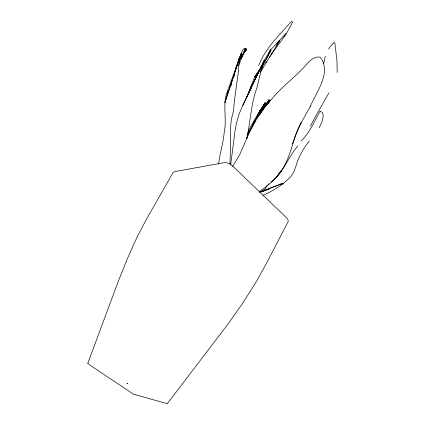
<?xml version="1.0" encoding="UTF-8"?>
<svg xmlns="http://www.w3.org/2000/svg" width="425" height="425" viewBox="0 0 425 425"><rect width="100%" height="100%" fill="white"/><g stroke="black" fill="none" stroke-linecap="round" stroke-linejoin="round"><path stroke-width="0.64" d="M239.137 60.865L238.356 71.974L234.568 99.678L233.484 111.037L231.37 119.319L230.504 127.76L230.568 143.831L229.978 164.061M218.636 164.045C219.736 153.51 223.29 143.384 224.129 132.797C226.998 120.275 223.024 107.392 226.153 94.94L241.102 53.63L242.776 50.107L243.934 48.716L244.853 48.413L245.847 48.657L246.617 49.178L246.489 49.975L244.178 52.328M230.674 164.81L234.834 132.175L236.364 123.627L238.935 114.399L242.76 105.474L264.153 60.398L270.672 49.794L285.913 33.639L283.985 36.3M246.734 138.205L246.914 136.983M246.819 138.906C249.857 124.105 250.803 108.938 254.708 94.302C258.952 83.343 259.691 71.437 264.541 60.679L263.133 63.649M323.717 63.591L325.268 56.217M235.099 71.049L238.792 59.261L240.407 56.621M247.632 133.939L248.875 129.673L265.12 102.685L261.832 107.621L247.095 135.766L255.632 120.094M230.876 85.914L231.498 84.038M233.973 76.521L234.595 74.646M238.648 62.725L241.57 53.954L239.105 60.711M259.707 114.984L262.092 108.104L261.178 109.857M227.003 93.898L228.119 90.828M292.421 143.884L295.63 135.07L301.182 122.676C292.554 137.881 291.571 156.076 281.424 170.521L281.223 170.813C275.506 179.238 267.798 186.256 259.128 191.542M261.71 66.465L254.692 76.808L246.67 97.224L251.409 87.858M241.033 58.198L241.512 56.971M238.537 65.769L245.299 48.678L241.947 55.792M319.223 127.776L322.463 120.514L323.287 115.382L322.331 112.567L320.168 111.026C314.431 121.348 309.777 132.515 301.15 140.994M237.405 64.425L236.029 67.389L236.948 65.631M240.438 57.901L241.267 56.121M258.713 65.641C265.354 48.03 279.443 35.094 291.587 21.25L292.331 21.898L292.257 22.87L286.285 33.878L269.285 57.269M242.76 105.474L264.153 60.398M310.107 106.813L310.298 106.478C316.179 91.837 331.941 72.93 320.28 57.147C312.561 55.941 307.631 63.288 303.168 68.303C294.036 77.52 283.799 85.568 275.06 95.195L265.492 106.367L256.137 119.882L248.986 133.37L239.567 155.003L232.656 166.419M260.652 70.545L270.991 50.038L265.391 60.6M268.6 53.895L270.672 49.794L268.217 54.421M256.902 118.044L258.735 114.537M310.489 126.034L316.216 115.117L328.929 92.878M259.016 71.772L250.734 87.385L253.125 83.465M240.709 59.458L246.309 48.939L244.529 51.59M260.344 112.428L265.375 103.169L263.351 106.521M261.959 108.487L265.12 102.685M301.001 123.016L310.298 106.478M328.684 49.188L330.092 46.713L331.967 44.657L333.976 42.622L334.788 42.659L336.983 60.669L337.195 72.478M252.285 124.461L259.696 110.994L262.384 107.44M261.667 109.321L262.677 107.642M265.758 62.735L266.438 61.614M277.7 43.122L279.066 40.88L277.589 43.058M260.403 72.287L279.384 41.119L276.059 46.001M267.139 185.566L264.881 189.21L260.583 191.999M253.741 122.257L254.83 120.604M262.098 109.581L266.454 102.967M259.824 113.815L268.898 100.114L260.711 111.988M239.849 57.672L238.792 59.261L239.897 57.704M255.733 75.857L254.995 76.941L255.765 75.878M257.948 72.601L259.431 70.428M257.125 116.498L257.869 115.414M264.18 106.181L264.924 105.092M243.642 53.322L246.617 49.178L244.492 51.712M254.692 76.808L259.319 70.412M260.089 69.344L260.86 68.282M271.655 53.359L272.425 52.291M265.296 105.554L266.071 104.507M259.733 113.778L269.822 100.247L268.095 102.175M309.336 140.967C304.582 146.673 300.895 153.154 297.983 159.975C295.928 165.378 294.918 171.238 291.359 175.955C283.624 184.652 273.296 190.682 262.847 195.537M297.824 145.972C287.948 157.245 283.517 172.842 271.123 181.916M260.982 109.533L259.696 110.994L261.093 109.623M264.132 107.302L269.301 102.345M268.175 184.455L269.158 183.605M261.248 191.872L282.896 183.255L259.377 192.233M282.264 183.967L283.475 183.488L282.258 183.956M262.809 191.404L269.493 188.843M268.637 99.662L269.551 99.79L270.433 100.507M87.81 363.29L89.962 365.123L133.583 394.198L167.28 403.702L227.598 324.583L242.181 303.981L256.19 281.908L267.383 261.614L288.272 221.292L288.113 220.012L286.758 217.961L232.347 165.739C229.606 163.12 225.563 161.755 221.877 163.067L175.222 171.519L173.83 171.966L172.964 172.778L146.041 219.98L138.162 235.004L133.238 245.352L126.963 259.76L117.969 282.158L87.81 363.29M238.707 60.562L224.857 102.6L241.102 53.63L238.707 60.562M281.424 170.521L276.308 177.347L281.424 170.521M127.309 383.329L126.969 383.238L127.787 383.653L127.309 383.329"/></g></svg>
